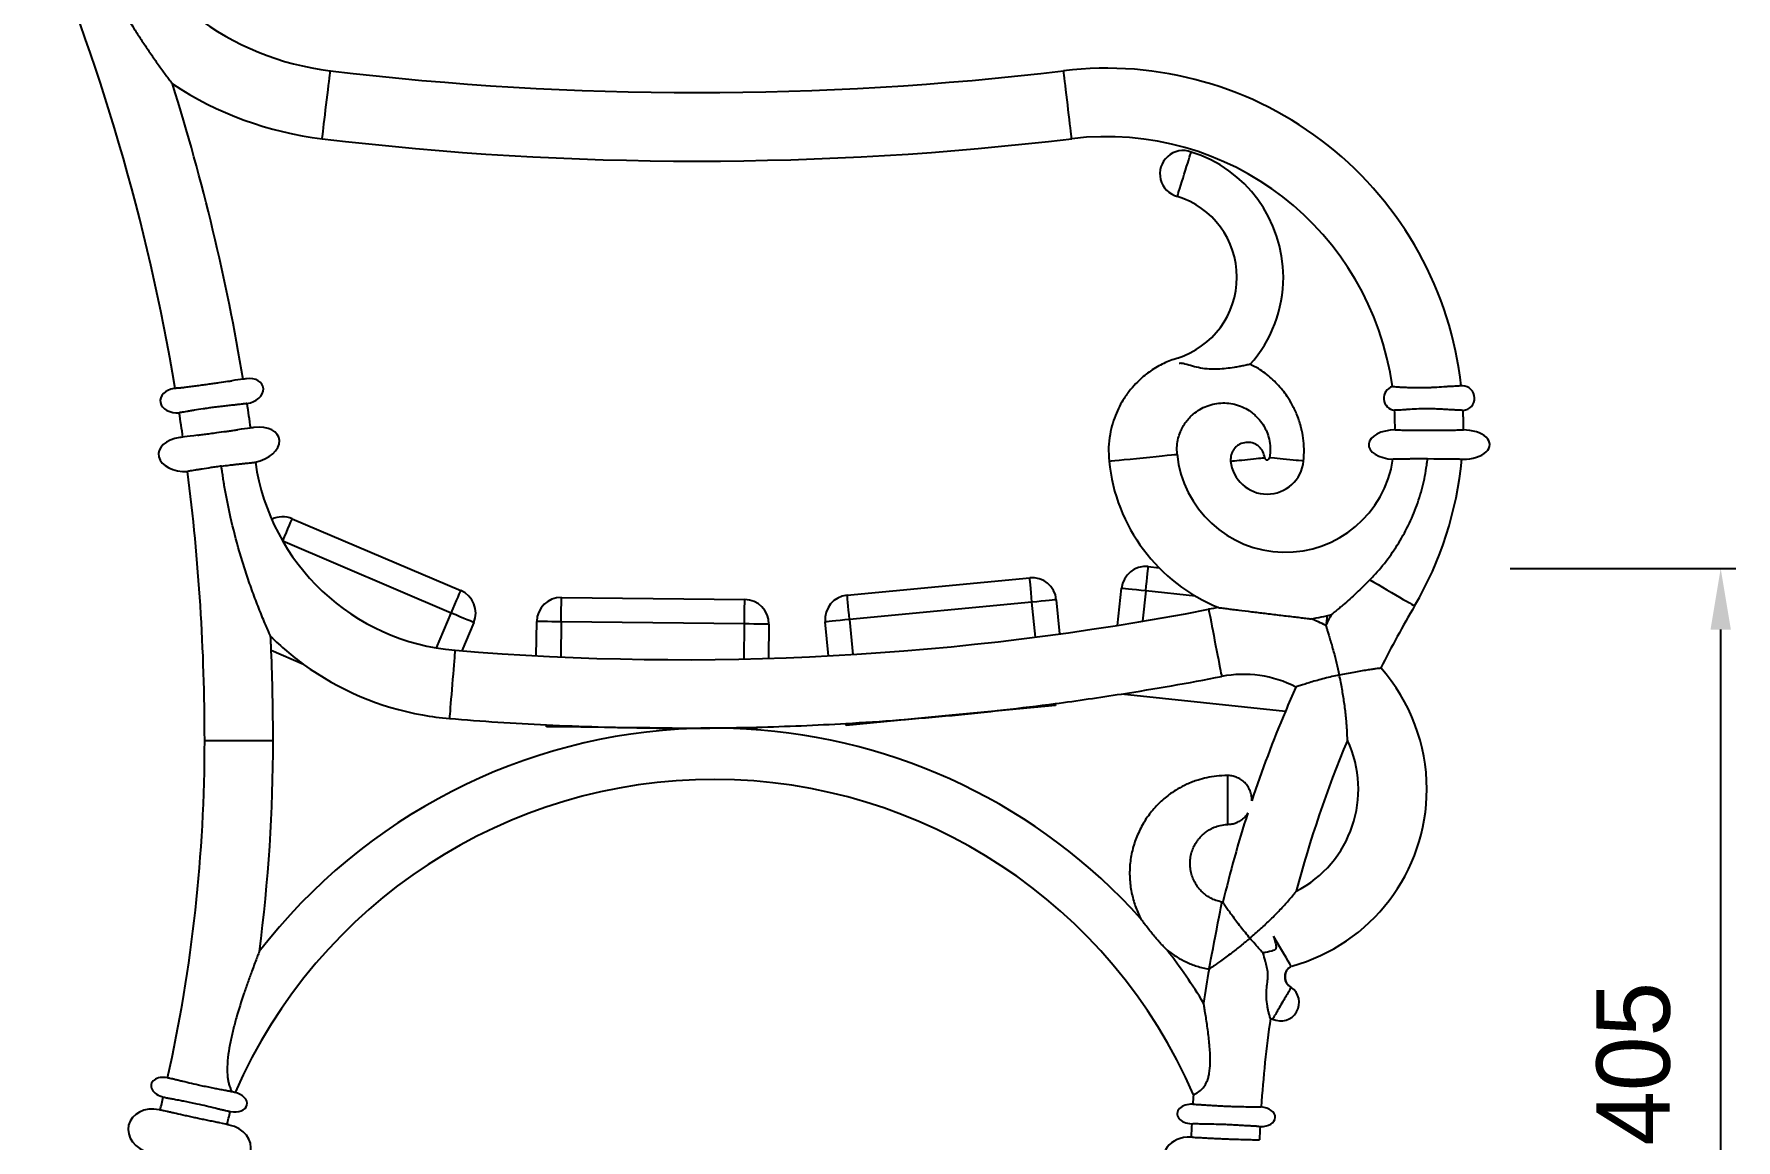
# Model space of a CAD drawing. Header units: millimetres. Extents: x 2710 to 8650, y -4054 to 146.
# Drawn here: x 5387 to 6083, y -899 to -446 of the extents above; entities that cross this region are included whole.
import ezdxf

# ---------------------------------------------------------------- set-up
doc = ezdxf.new("R2010")
doc.units = ezdxf.units.MM
doc.header["$PDSIZE"] = -1
doc.layers.add('WYMIAR', color=96, linetype='Continuous')
doc.dimstyles.new('1-1', dxfattribs={"dimtxt": 30, "dimasz": 25, "dimexe": 6.25, "dimexo": 30, "dimgap": 20.625, "dimtad": 1, "dimdec": 1, "dimtxsty": 'Standard', "dimcen": 0, "dimclrd": 2, "dimclre": 2, "dimclrt": 2, "dimadec": 0, "dimazin": 0, "dimtfac": 1, "dimtdec": 1, "dimtmove": 0, "dimatfit": 3, "dimfxl": 0, "dimarcsym": 0})

# ---------------------------------------------------------------- blocks, each defined once
blk = doc.blocks.new('bok')
at = {"linetype": 'Continuous'}
for p, q in [((-549.71, 332.94), (-550.94, 332.94)), ((-550.79, 302.94), (-549.49, 302.94)), ((-1028.46, 278.62), (-959.46, 249.24)), ((-963.38, 240.04), (-1032.33, 269.39)), ((-678.22, 259.03), (-673.84, 258.57)), ((-801.42, 247.33), (-726.76, 254.45)), ((-918.34, 246.45), (-843.34, 245.57)), ((-725.81, 244.5), (-800.47, 237.37)), ((-724.44, 230.16), (-725.81, 244.5)), ((-715.86, 245.44), (-714.52, 231.48)), ((-690.81, 235), (-689.21, 250.14)), ((-679.27, 249.08), (-680.58, 236.68)), ((-658.95, 246.94), (-679.27, 249.08)), ((-969.46, 225.75), (-963.38, 240.04)), ((-800.47, 237.37), (-799.11, 223.08)), ((-605.26, 235.69), (-604.92, 238.99)), ((-954.17, 236.12), (-959.09, 224.57)), ((-928.62, 222.54), (-928.45, 236.57)), ((-918.46, 236.45), (-918.62, 222.05)), ((-843.46, 235.57), (-918.46, 236.45)), ((-843.63, 221.22), (-843.46, 235.57)), ((-833.46, 235.45), (-833.62, 221.48)), ((-809.1, 222.51), (-810.43, 236.42)), ((-1023.81, 219.03), (-1037.04, 224.67)), ((-716.25, 202.21), (-758.53, 198.18)), ((-716.33, 202.99), (-716.25, 202.21)), ((-622.14, 199.81), (-689.25, 206.9)), ((-975.15, 198.35), (-975.16, 198.32)), ((-758.53, 198.18), (-801.86, 194.05)), ((-924.46, 193.52), (-924.45, 194.29)), ((-882.15, 193.02), (-924.46, 193.52)), ((-863.94, 192.81), (-882.15, 193.02)), ((-838.46, 192.51), (-842.6, 192.56)), ((-838.45, 193.33), (-838.46, 192.51)), ((-801.86, 194.05), (-801.94, 194.86)), ((-1064.29, 187.94), (-1050.29, 187.94)), ((-1050.29, 187.94), (-1036.29, 187.94)), ((-635.89, 163.24), (-635.86, 163.56)), ((-619.8, 95.52), (-619.8, 95.52)), ((-628.3, 74.24), (-627.35, 73.92)), ((-1079.51, 49.83), (-1079.48, 49.83))]:
    blk.add_line(p, q, dxfattribs=at)
at = {"linetype": 'Continuous', "flags": 128}
for points in [[(-1014.55, 448), (-1014.3, 450.07), (-1014.06, 452.1), (-1013.82, 454.03), (-1013.61, 455.83), (-1013.41, 457.46), (-1013.24, 458.87), (-1013.1, 460.04), (-1013, 460.94), (-1012.92, 461.55), (-1012.89, 461.86), (-1012.88, 461.9)], [(-711.21, 448), (-711.46, 450.07), (-711.71, 452.1), (-711.94, 454.03), (-712.15, 455.83), (-712.35, 457.46), (-712.52, 458.87), (-712.66, 460.04), (-712.77, 460.94), (-712.84, 461.55), (-712.88, 461.86), (-712.88, 461.9)], [(-1016.21, 434.1), (-1016.21, 434.14), (-1016.17, 434.45), (-1016.1, 435.06), (-1015.99, 435.96), (-1015.85, 437.13), (-1015.68, 438.55), (-1015.49, 440.17), (-1015.27, 441.97), (-1015.04, 443.9), (-1014.8, 445.93), (-1014.55, 448)], [(-709.55, 434.1), (-709.55, 434.14), (-709.59, 434.45), (-709.66, 435.06), (-709.77, 435.96), (-709.91, 437.13), (-710.08, 438.55), (-710.28, 440.17), (-710.49, 441.97), (-710.72, 443.9), (-710.97, 445.93), (-711.21, 448)], [(-666.33, 410.52), (-666.29, 410.65), (-666.16, 411.06), (-665.95, 411.73), (-665.67, 412.64), (-665.32, 413.76), (-664.92, 415.05), (-664.47, 416.48), (-664, 418.01), (-663.51, 419.59), (-663.02, 421.16), (-662.54, 422.69), (-662.1, 424.12), (-661.7, 425.42), (-661.35, 426.54), (-661.07, 427.44), (-660.86, 428.11), (-660.73, 428.52), (-660.69, 428.66), (-660.69, 428.66)], [(-1047.22, 335.87), (-1047.32, 335.86), (-1047.63, 335.82), (-1048.12, 335.75), (-1048.81, 335.66), (-1049.67, 335.54), (-1050.7, 335.4), (-1051.89, 335.24), (-1053.21, 335.06)], [(-1075.06, 332.09), (-1075.46, 332.03), (-1075.81, 331.99), (-1076.11, 331.95), (-1076.35, 331.91), (-1076.55, 331.89), (-1076.68, 331.87), (-1076.77, 331.86), (-1076.79, 331.85)], [(-1044.07, 315.93), (-1044.19, 315.91), (-1044.53, 315.86), (-1045.09, 315.79), (-1045.86, 315.68), (-1046.83, 315.55), (-1047.99, 315.39), (-1049.32, 315.21), (-1050.8, 315.01)], [(-1067.12, 312.79), (-1068.73, 312.57), (-1070.18, 312.37), (-1071.46, 312.2), (-1072.53, 312.06), (-1073.38, 311.94), (-1074, 311.86), (-1074.38, 311.8), (-1074.5, 311.79)], [(-694.29, 302.18), (-694.02, 302.21), (-693.23, 302.29), (-691.94, 302.42), (-690.21, 302.59), (-688.1, 302.8), (-685.69, 303.05), (-683.08, 303.31), (-680.36, 303.58), (-677.64, 303.85), (-675.03, 304.11), (-672.62, 304.35), (-670.51, 304.57), (-668.78, 304.74), (-667.49, 304.87), (-666.7, 304.95), (-666.43, 304.97), (-666.43, 304.97)], [(-694.14, 302.2), (-694.02, 302.21), (-693.23, 302.29), (-691.94, 302.42), (-690.21, 302.59), (-688.1, 302.8), (-685.69, 303.05), (-683.08, 303.31), (-680.36, 303.58), (-677.64, 303.85), (-675.03, 304.11), (-672.62, 304.35), (-670.51, 304.57), (-668.78, 304.74), (-667.49, 304.87), (-666.7, 304.95), (-666.43, 304.97), (-666.43, 304.97)], [(-644.54, 302.18), (-644.43, 302.2), (-644.12, 302.23), (-643.61, 302.28), (-642.91, 302.35), (-642.05, 302.43), (-641.06, 302.53), (-639.96, 302.64), (-638.78, 302.76), (-637.58, 302.88)], [(-637.58, 302.88), (-636.37, 303), (-635.19, 303.12), (-634.09, 303.23), (-633.1, 303.33), (-632.24, 303.42), (-631.54, 303.49), (-631.03, 303.54), (-630.72, 303.57), (-630.61, 303.58)], [(-621.66, 302.88), (-623.01, 303.02), (-624.32, 303.15), (-625.52, 303.27), (-626.58, 303.38), (-628.09, 303.53), (-628.62, 303.58)], [(-614.69, 302.18), (-615.22, 302.24), (-616.73, 302.39), (-617.79, 302.49), (-618.99, 302.62), (-620.3, 302.75), (-621.66, 302.88)], [(-550.95, 302.94), (-551.31, 302.94), (-552.78, 302.95), (-554.54, 302.96), (-556.78, 302.99), (-558.95, 303.02), (-561.39, 303.05), (-564, 303.07), (-564, 303.07), (-564, 303.07)], [(-1032.38, 269.42), (-1031.62, 271.21), (-1030.88, 272.94), (-1030.21, 274.53), (-1029.61, 275.92), (-1029.13, 277.07), (-1028.76, 277.92), (-1028.54, 278.44), (-1028.46, 278.62)], [(-679.27, 249.08), (-679.06, 251.02), (-678.86, 252.89), (-678.68, 254.61), (-678.52, 256.12), (-678.39, 257.35), (-678.3, 258.27), (-678.24, 258.84), (-678.22, 259.03)], [(-725.81, 244.5), (-726, 246.44), (-726.17, 248.3), (-726.34, 250.03), (-726.48, 251.53), (-726.6, 252.77), (-726.69, 253.69), (-726.74, 254.26), (-726.76, 254.45)], [(-587.54, 253.62), (-585.92, 252.67), (-584.19, 251.66), (-582.39, 250.61), (-580.58, 249.54), (-578.78, 248.49), (-577.04, 247.47), (-575.39, 246.51), (-573.89, 245.63), (-572.55, 244.85), (-571.41, 244.18), (-570.5, 243.65), (-569.83, 243.26), (-569.42, 243.02), (-569.29, 242.94)], [(-963.38, 240.04), (-962.61, 241.84), (-961.88, 243.56), (-961.2, 245.15), (-960.61, 246.55), (-960.12, 247.69), (-959.76, 248.54), (-959.53, 249.06), (-959.46, 249.24)], [(-918.46, 236.45), (-918.43, 238.4), (-918.41, 240.28), (-918.39, 242), (-918.37, 243.52), (-918.36, 244.76), (-918.35, 245.69), (-918.34, 246.26), (-918.34, 246.45)], [(-843.46, 235.57), (-843.44, 237.52), (-843.42, 239.4), (-843.4, 241.13), (-843.38, 242.64), (-843.36, 243.89), (-843.35, 244.81), (-843.35, 245.38), (-843.34, 245.57)], [(-800.47, 237.37), (-800.66, 239.32), (-800.84, 241.18), (-801, 242.9), (-801.14, 244.41), (-801.26, 245.65), (-801.35, 246.57), (-801.4, 247.14), (-801.42, 247.33)], [(-715.86, 245.44), (-716.05, 245.43), (-716.61, 245.37), (-717.53, 245.28), (-718.77, 245.17), (-720.28, 245.02), (-722, 244.86), (-723.87, 244.68), (-725.81, 244.5)], [(-679.27, 249.08), (-681.21, 249.29), (-683.07, 249.49), (-684.79, 249.67), (-686.3, 249.83), (-687.54, 249.96), (-688.45, 250.06), (-689.02, 250.11), (-689.21, 250.14)], [(-954.17, 236.12), (-954.35, 236.2), (-954.87, 236.42), (-955.72, 236.78), (-956.87, 237.27), (-958.26, 237.86), (-959.85, 238.54), (-961.58, 239.28), (-963.38, 240.04)], [(-800.47, 237.37), (-802.41, 237.19), (-804.28, 237.01), (-806, 236.85), (-807.51, 236.7), (-808.75, 236.58), (-809.67, 236.5), (-810.24, 236.44), (-810.43, 236.42)], [(-653.55, 241.57), (-653.52, 241.42), (-653.43, 240.97), (-653.28, 240.22), (-653.09, 239.2), (-652.84, 237.92), (-652.55, 236.41), (-652.22, 234.72), (-651.86, 232.86), (-651.48, 230.9), (-651.09, 228.87), (-650.69, 226.81), (-650.29, 224.78), (-649.91, 222.82), (-649.56, 220.96), (-649.23, 219.26), (-648.93, 217.76), (-648.69, 216.48), (-648.49, 215.45), (-648.34, 214.7), (-648.25, 214.24), (-648.22, 214.08), (-648.22, 214.08)], [(-918.46, 236.45), (-920.41, 236.47), (-922.28, 236.49), (-924.01, 236.51), (-925.53, 236.53), (-926.77, 236.55), (-927.69, 236.56), (-928.26, 236.56), (-928.45, 236.57)], [(-833.46, 235.45), (-833.65, 235.46), (-834.22, 235.46), (-835.15, 235.47), (-836.39, 235.49), (-837.9, 235.51), (-839.63, 235.53), (-841.51, 235.55), (-843.46, 235.57)], [(-961.86, 224.8), (-961.86, 224.76), (-961.89, 224.45), (-961.94, 223.83), (-962.02, 222.93), (-962.11, 221.75), (-962.23, 220.33), (-962.37, 218.7), (-962.52, 216.9), (-962.68, 214.96), (-962.84, 212.92), (-963.02, 210.84), (-963.19, 208.76), (-963.36, 206.73), (-963.52, 204.79), (-963.67, 202.98), (-963.8, 201.35), (-963.92, 199.93), (-964.02, 198.76), (-964.09, 197.86), (-964.14, 197.24), (-964.17, 196.93), (-964.17, 196.89)], [(-645.86, 173.57), (-645.86, 173.26), (-645.86, 172.39), (-645.86, 171.1), (-645.86, 169.57), (-645.86, 167.95), (-645.86, 166.37), (-645.86, 163.57), (-645.86, 160.77), (-645.86, 159.18), (-645.86, 157.57), (-645.86, 156.03), (-645.86, 154.74), (-645.86, 153.87), (-645.86, 153.57), (-645.86, 153.57)], [(-653.38, 94.28), (-653.33, 94.54), (-653.18, 95.32), (-652.94, 96.6), (-652.61, 98.31), (-652.21, 100.39), (-651.75, 102.77), (-651.26, 105.35), (-650.75, 108.03), (-650.24, 110.71), (-649.74, 113.29), (-649.29, 115.67), (-648.89, 117.75), (-648.56, 119.46), (-648.32, 120.73), (-648.17, 121.51), (-648.12, 121.78), (-648.12, 121.78)], [(-619.8, 95.52), (-619.94, 95.75), (-620.34, 96.44), (-620.99, 97.56), (-621.87, 99.06), (-622.93, 100.89), (-624.15, 102.98), (-625.48, 105.25), (-626.85, 107.61), (-627, 107.88)], [(-619.8, 86.88), (-619.84, 86.82), (-619.94, 86.65), (-620.09, 86.38), (-620.34, 85.96), (-620.62, 85.48), (-620.91, 84.98), (-621.2, 84.47), (-621.48, 84), (-621.83, 83.4), (-622.13, 82.88), (-622.48, 82.28), (-622.84, 81.66), (-623.21, 81.03), (-623.58, 80.4), (-623.95, 79.76), (-624.31, 79.13), (-624.67, 78.51), (-625.02, 77.92), (-625.33, 77.4), (-625.68, 76.8), (-625.95, 76.32), (-626.25, 75.81), (-626.54, 75.32), (-626.82, 74.83), (-627.07, 74.41), (-627.35, 73.92), (-627.35, 73.92)], [(-1079.46, 49.82), (-1079.47, 49.83), (-1079.48, 49.83), (-1079.48, 49.83)], [(-1081.36, 36.43), (-1081.73, 36.51), (-1082.04, 36.58), (-1082.31, 36.64), (-1082.54, 36.69), (-1082.71, 36.72), (-1082.84, 36.75), (-1082.91, 36.77), (-1082.94, 36.77)], [(-1054.3, 36.2), (-1054.17, 36.17), (-1054.06, 36.15), (-1053.96, 36.13), (-1053.88, 36.11), (-1053.82, 36.1), (-1053.78, 36.09), (-1053.75, 36.08), (-1053.74, 36.08)], [(-660.07, 39.07), (-660.08, 39.07), (-660.09, 39.07)], [(-1054.24, 30.57), (-1054.29, 30.58), (-1054.47, 30.62), (-1054.76, 30.68), (-1055.16, 30.77), (-1055.67, 30.88), (-1056.28, 31.01), (-1056.99, 31.17), (-1057.8, 31.34)], [(-660.64, 31.08), (-660.64, 31.08), (-660.61, 31.08), (-660.57, 31.08), (-660.52, 31.08), (-660.45, 31.08), (-660.36, 31.07), (-660.26, 31.07), (-660.15, 31.06)], [(-632.97, 29.97), (-632.82, 29.97), (-632.7, 29.96), (-632.59, 29.96), (-632.5, 29.95), (-632.43, 29.95), (-632.38, 29.95), (-632.35, 29.95), (-632.34, 29.95)], [(-660.13, 25.56), (-660.31, 25.57), (-660.46, 25.57), (-660.59, 25.58), (-660.7, 25.58), (-660.78, 25.59), (-660.85, 25.59), (-660.88, 25.59), (-660.89, 25.59)], [(-632.53, 24.45), (-632.54, 24.45), (-632.55, 24.45), (-632.58, 24.45), (-632.62, 24.45), (-632.67, 24.46), (-632.73, 24.46), (-632.8, 24.46), (-632.88, 24.46)]]:
    blk.add_lwpolyline(points, dxfattribs=at)
at = {"linetype": 'Continuous'}
for centre, radius, start, end in [((-999.29, 575.26), 114.17, 202.53788, 263.1629), ((-1932.62, 187.94), 868.33, 9.54345, 23.13355), ((-862.88, 1712.95), 1260.01, 263.1629, 276.8371), ((-695.48, 316.75), 146.19, 6.351, 96.8371), ((-999.29, 575.26), 142.17, 236.63327, 263.1629), ((-1932.62, 187.94), 896.33, 9.48216, 17.4369), ((-862.88, 1712.95), 1288.01, 263.1629, 276.8371), ((-695.48, 316.75), 118.19, 7.75366, 96.8371), ((-663.97, 419.73), 9.51, 69.79359, 255.66879), ((-676.61, 377.44), 53.63, 0, 72.73119), ((-676.61, 377.44), 34.63, 287.26881, 72.73119), ((-676.61, 377.44), 53.63, 318.34161, 0), ((-576.86, 327.94), 5, 107.01207, 263.48737), ((-549.71, 327.94), 5, 273.41071, 90), ((-1932.62, 187.94), 868.33, 8.2082, 8.87944), ((-1932.62, 187.94), 896.33, 8.19347, 8.8432), ((-695.48, 316.75), 118.19, 359.12453, 3.02038), ((-695.48, 316.75), 146.19, 0, 2.43216), ((-695.48, 316.75), 146.19, 359.29076, 0), ((-954.44, 314.49), 90, 188.1467, 265.26859), ((-622.15, 309.41), 72.5, 185.71702, 247.87265), ((-622.15, 309.41), 44.5, 185.71566, 351.68736), ((-629.62, 303.68), 15, 185.71799, 354.28105), ((-629.62, 303.68), 1, 185.71799, 354.30875), ((-695.48, 316.75), 146.19, 329.67704, 354.58001), ((-1932.62, 187.94), 868.33, 0, 7.27944), ((-1032.38, 269.42), 10, 66.93914, 116.64313), ((-679.27, 249.08), 10, 83.97042, 173.97042), ((-725.81, 244.5), 10, 5.44891, 95.44891), ((-963.38, 240.04), 10, 336.93914, 66.93914), ((-918.46, 236.45), 10, 89.32913, 179.32913), ((-843.46, 235.57), 10, 359.32913, 89.32913), ((-800.47, 237.37), 10, 95.44891, 185.44891), ((-868.58, 1351.84), 1130.9, 265.26859, 280.96115), ((-639.29, 167.94), 75, 97.79542, 100.96115), ((-622.15, 309.41), 72.5, 278.27072, 285.1223), ((-639.29, 167.94), 75, 63.33929, 68.43626), ((-167.14, 7.73), 493.88, 152.01654, 152.60642), ((-167.14, 7.73), 465.88, 149.67704, 153.22748), ((-1932.62, 187.94), 896.33, 2.34819, 2.71976), ((-954.44, 314.49), 118, 225.39735, 233.99177), ((-1932.62, 187.94), 896.33, 0, 2.34819), ((-954.44, 314.49), 118, 233.99205, 259.88702), ((-639.29, 167.94), 75, 0, 41.46245), ((-868.58, 1351.84), 1158.9, 278.90166, 280.96115), ((-639.29, 167.94), 47, 62.81596, 100.96115), ((-167.14, 7.73), 493.88, 155.8552, 157.11272), ((-868.58, 1351.84), 1158.9, 275.44891, 277.54918), ((-868.58, 1351.84), 1158.9, 277.54918, 278.90166), ((-954.44, 314.49), 118, 259.88702, 265.26859), ((-868.58, 1351.84), 1158.9, 265.26859, 267.23673), ((-868.58, 1351.84), 1158.9, 273.29637, 275.44891), ((-167.14, 7.73), 493.88, 157.11272, 161.64646), ((-856.02, -41.85), 234.79, 91.93416, 142.36056), ((-868.58, 1351.84), 1158.9, 267.23673, 269.32913), ((-868.58, 1351.84), 1158.9, 269.32913, 271.48954), ((-856.02, -41.85), 234.79, 86.7243, 91.93396), ((-856.02, -41.85), 234.79, 41.90502, 86.7243), ((-868.58, 1351.84), 1158.9, 271.48954, 273.29637), ((-1701.79, 187.94), 637.5, 347.48673, 0), ((-1701.79, 187.94), 665.5, 352.53915, 0), ((-167.14, 7.73), 465.88, 157.243, 165.27043), ((-639.29, 167.94), 47, 297.32395, 25.18743), ((-856.02, -41.85), 213.79, 23.36522, 156.3658), ((-639.29, 167.94), 75, 285.29045, 0), ((-167.14, 7.73), 493.88, 162.25487, 166.65934), ((-639.29, 167.94), 47, 259.1706, 259.70955), ((-856.02, -41.85), 234.79, 31.38765, 37.80125), ((-167.14, 7.73), 493.88, 169.90765, 171.53598), ((-617.29, 91.2), 5, 120.22431, 239.77569), ((-617.29, 91.2), 5, 120.22431, 239.77569), ((-624.03, 80.66), 7.52, 243.75089, 55.79749), ((-167.14, 7.73), 465.88, 171.79034, 176.28239), ((-1701.79, 187.94), 637.5, 346.27354, 346.76775), ((-167.14, 7.73), 493.88, 175.90949, 176.36212), ((-1701.79, 187.94), 665.5, 346.33578, 346.81128), ((-660.39, 31.85), 7.23, 87.57346, 87.81117), ((-167.14, 7.73), 493.88, 177.29054, 177.9289), ((-167.14, 7.73), 465.88, 177.26597, 177.94264)]:
    blk.add_arc(centre, radius, start, end, dxfattribs=at)
for centre, major_axis, ratio, start_param, end_param in [((-1047.17, 330.79), (6.75, 1.87), 0.714286, 4.550956, 7.665859), ((-1075.48, 326.94), (-7, 0), 0.714286, 4.900511, 7.969533), ((-1044.46, 308.71), (10.6, 2.94), 0.636364, 4.618422, 7.643463), ((-577.08, 308.94), (-11, 0), 0.545455, 4.712389, 7.76137), ((-549.49, 308.94), (11, 0), 0.545455, 4.712389, 7.853982), ((-1072.2, 304.94), (-11, 0), 0.636364, 4.922907, 7.939131), ((-1080.31, 45.92), (-5.85, 1.32), 0.666667, 4.725388, 7.866981), ((-1052.85, 39.98), (5.88, -1.22), 0.666667, 4.69939, 7.840982), ((-1084.69, 27.94), (-10.67, 2.69), 0.818182, 4.753651, 7.847142), ((-660.38, 35.08), (6, -0.12), 0.666667, 1.540171, 4.681764), ((-632.28, 33.95), (-5.99, 0.36), 0.666667, 1.601422, 4.712389), ((-1056.28, 21.8), (10.82, -1.96), 0.818182, 4.671127, 7.812719), ((-661.19, 16.6), (10.98, -0.59), 0.818182, 1.587819, 4.729412)]:
    blk.add_ellipse(centre, major_axis=major_axis, ratio=ratio, start_param=start_param, end_param=end_param, dxfattribs=at)
for points, knots in [([(-1117.67, 526.14), (-1117.5, 525.73), (-1117.31, 525.27), (-1117.04, 524.63), (-1116.93, 524.35), (-1116.74, 523.92), (-1116.3, 522.87), (-1115.54, 521.12), (-1114.75, 519.32), (-1113.83, 517.27), (-1111.31, 511.75), (-1106.72, 502.43), (-1101.16, 492.3), (-1096.44, 484.36), (-1093.08, 478.97), (-1089.96, 474.16), (-1087.05, 469.83), (-1084.06, 465.51), (-1081.56, 462.03), (-1079.71, 459.51), (-1078.53, 457.92), (-1077.74, 456.87), (-1077.39, 456.41), (-1077.48, 456.53), (-1077.48, 456.53)], [0, 0, 0, 0, 0.015406, 0.017152, 0.024132, 0.026021, 0.033577, 0.063799, 0.092053, 0.10209, 0.142237, 0.302867, 0.463515, 0.544237, 0.624943, 0.685408, 0.74608, 0.810687, 0.876382, 0.908716, 0.941942, 0.970195, 0.998681, 1, 1, 1, 1]), ([(-666.31, 344.32), (-668.19, 343.67), (-672.05, 342.34), (-676.43, 339.72), (-679.72, 337.25), (-682.24, 335.05), (-684.97, 332.19), (-687.48, 328.92), (-689.65, 325.38), (-691.41, 321.77), (-692.91, 317.63), (-694.01, 312.94), (-694.62, 307.72), (-694.4, 304.08), (-694.29, 302.18)], [0, 0, 0, 0, 0.108873, 0.223135, 0.277354, 0.334284, 0.406223, 0.493401, 0.559834, 0.633013, 0.713185, 0.800732, 0.896108, 1, 1, 1, 1]), ([(-636.59, 341.84), (-636.57, 341.84), (-636.5, 341.86), (-637.4, 341.61), (-638.99, 341.25), (-641.08, 340.84), (-643.42, 340.45), (-646.34, 340.04), (-649.76, 339.73), (-653.31, 339.73), (-656.81, 340.19), (-660.19, 341.04), (-662.7, 341.8), (-664.37, 342.17), (-665.19, 342.22), (-665.54, 342.16), (-665.64, 342.14)], [0, 0, 0, 0, 0.036216, 0.10139, 0.196498, 0.261742, 0.328811, 0.42599, 0.525845, 0.623697, 0.724956, 0.823003, 0.924803, 0.969287, 0.991881, 1, 1, 1, 1]), ([(-614.69, 302.18), (-614.58, 303.83), (-614.38, 306.98), (-614.78, 311.51), (-615.66, 316.16), (-617.12, 320.74), (-619.13, 325.04), (-621.21, 328.46), (-623.29, 331.27), (-625.45, 333.74), (-628.62, 336.79), (-632.27, 339.7), (-635.45, 341.23), (-636.62, 341.79)], [0, 0, 0, 0, 0.102503, 0.196392, 0.282247, 0.396697, 0.494806, 0.577047, 0.645354, 0.712422, 0.780592, 0.919712, 1, 1, 1, 1]), ([(-1062.42, 333.74), (-1061.74, 333.84), (-1060.37, 334.03), (-1057.71, 334.42), (-1055.22, 334.78), (-1053.72, 334.99), (-1053.23, 335.06)], [0, 0, 0, 0, 0.19709, 0.399835, 0.801087, 1, 1, 1, 1]), ([(-1074.93, 332.11), (-1074.91, 332.11), (-1074.58, 332.16), (-1073.5, 332.3), (-1071.68, 332.54), (-1069.57, 332.8), (-1067.25, 333.1), (-1064.88, 333.41), (-1063.23, 333.63), (-1062.42, 333.74)], [0, 0, 0, 0, 0.008176, 0.197591, 0.368918, 0.546735, 0.696011, 0.85091, 1, 1, 1, 1]), ([(-578.31, 332.7), (-578.33, 332.71), (-578.38, 332.71), (-577.97, 332.68), (-577.06, 332.63), (-575.66, 332.54), (-573.83, 332.43), (-571.73, 332.33), (-569.4, 332.26), (-566.9, 332.23), (-565.12, 332.28), (-564.2, 332.3)], [0, 0, 0, 0, 0.046856, 0.172698, 0.297922, 0.427156, 0.545738, 0.668593, 0.774469, 0.884311, 1, 1, 1, 1]), ([(-564.2, 332.3), (-563.52, 332.32), (-562.14, 332.38), (-559.45, 332.54), (-556.93, 332.71), (-554.78, 332.84), (-553.28, 332.91), (-552.05, 332.94), (-551.3, 332.94), (-551.09, 332.94), (-551.07, 332.94)], [0, 0, 0, 0, 0.1139604, 0.2311977, 0.4631108, 0.5863953, 0.7125714, 0.8502481, 0.9911174, 1, 1, 1, 1]), ([(-1060.86, 324.13), (-1061.54, 324.04), (-1062.91, 323.85), (-1065.57, 323.46), (-1068.06, 323.06), (-1070.18, 322.7), (-1071.65, 322.46), (-1072.88, 322.26), (-1073.88, 322.1), (-1074.49, 322.01), (-1074.76, 321.96), (-1074.68, 321.98), (-1074.68, 321.98)], [0, 0, 0, 0, 0.086745, 0.175988, 0.352355, 0.446044, 0.541929, 0.646596, 0.753688, 0.871036, 0.99129, 1, 1, 1, 1]), ([(-1047, 325.73), (-1046.98, 325.73), (-1046.93, 325.74), (-1047.36, 325.68), (-1048.28, 325.57), (-1049.71, 325.4), (-1051.57, 325.2), (-1053.68, 324.98), (-1056, 324.73), (-1058.38, 324.45), (-1060.04, 324.24), (-1060.86, 324.13)], [0, 0, 0, 0, 0.0501853, 0.1784555, 0.3065394, 0.4388263, 0.5584921, 0.6826854, 0.7870287, 0.8953025, 1, 1, 1, 1]), ([(-666.43, 304.97), (-666.49, 306.16), (-666.59, 308.37), (-666.04, 311.45), (-665.2, 314.02), (-664.11, 316.28), (-662.86, 318.21), (-661.42, 319.93), (-659.61, 321.66), (-657.24, 323.37), (-654.25, 324.81), (-651.05, 325.72), (-647.77, 326.07), (-644.48, 325.84), (-641.3, 325.05), (-638.35, 323.77), (-636.04, 322.28), (-634.2, 320.7), (-632.55, 318.94), (-631, 316.75), (-629.66, 314.09), (-628.71, 311.08), (-628.18, 307.48), (-628.47, 304.94), (-628.62, 303.58)], [0, 0, 0, 0, 0.054306, 0.101831, 0.143122, 0.178514, 0.2168, 0.248907, 0.281626, 0.33185, 0.382943, 0.433832, 0.484136, 0.534193, 0.58469, 0.634586, 0.681477, 0.710971, 0.746041, 0.792322, 0.834199, 0.882402, 0.937418, 1, 1, 1, 1]), ([(-563.46, 323.57), (-564.14, 323.57), (-565.52, 323.57), (-568.19, 323.5), (-570.7, 323.36), (-572.85, 323.23), (-574.33, 323.13), (-575.59, 323.06), (-576.6, 323.01), (-577.23, 322.98), (-577.51, 322.97), (-577.44, 322.98), (-577.43, 322.98)], [0, 0, 0, 0, 0.086221, 0.174921, 0.350323, 0.443715, 0.539284, 0.643772, 0.750682, 0.867821, 0.987859, 1, 1, 1, 1]), ([(-549.47, 322.95), (-549.46, 322.95), (-549.4, 322.95), (-549.8, 322.96), (-550.7, 322.99), (-552.12, 323.05), (-553.96, 323.16), (-556.06, 323.29), (-558.39, 323.42), (-560.84, 323.53), (-562.58, 323.56), (-563.46, 323.57)], [0, 0, 0, 0, 0.043829, 0.171341, 0.299061, 0.430962, 0.550406, 0.674319, 0.779081, 0.887751, 1, 1, 1, 1]), ([(-1067.12, 312.79), (-1066.93, 312.82), (-1066.13, 312.93), (-1064.39, 313.16), (-1061.96, 313.48), (-1060.21, 313.72), (-1059.31, 313.84)], [0, 0, 0, 0, 0.090898, 0.381189, 0.682484, 1, 1, 1, 1]), ([(-1067.12, 312.79), (-1066.93, 312.82), (-1066.13, 312.93), (-1064.39, 313.16), (-1061.96, 313.48), (-1060.21, 313.72), (-1059.31, 313.84)], [0, 0, 0, 0, 0.090898, 0.381189, 0.682484, 1, 1, 1, 1]), ([(-1059.31, 313.84), (-1058.02, 314.02), (-1056.05, 314.29), (-1053.6, 314.63), (-1052.03, 314.84), (-1051.19, 314.96), (-1050.87, 315)], [0, 0, 0, 0, 0.414814, 0.634501, 0.859836, 1, 1, 1, 1]), ([(-1059.31, 313.84), (-1058.02, 314.02), (-1056.05, 314.29), (-1053.6, 314.63), (-1052.03, 314.84), (-1051.19, 314.96), (-1050.87, 315)], [0, 0, 0, 0, 0.414815, 0.634504, 0.85984, 1, 1, 1, 1]), ([(-577.24, 314.94), (-577.26, 314.94), (-577.31, 314.94), (-576.9, 314.94), (-575.99, 314.93), (-574.57, 314.92), (-572.71, 314.9), (-570.6, 314.87), (-568.26, 314.84), (-565.85, 314.82), (-564.15, 314.82), (-563.3, 314.82)], [0, 0, 0, 0, 0.04579, 0.174033, 0.30225, 0.434654, 0.55471, 0.679311, 0.783907, 0.892459, 1, 1, 1, 1]), ([(-563.3, 314.82), (-561.95, 314.82), (-559.2, 314.83), (-556.09, 314.87), (-553.93, 314.9), (-552.44, 314.92), (-551.17, 314.93), (-550.16, 314.94), (-549.52, 314.94), (-549.24, 314.94), (-549.31, 314.94), (-549.32, 314.94)], [0, 0, 0, 0, 0.171662, 0.348289, 0.441921, 0.537749, 0.642222, 0.749119, 0.866262, 0.986305, 1, 1, 1, 1]), ([(-638.27, 309.85), (-639.14, 309.67), (-640.47, 309.39), (-642.01, 308.36), (-643.03, 307.35), (-643.82, 306.14), (-644.53, 304.43), (-644.54, 303.07), (-644.54, 302.18)], [0, 0, 0, 0, 0.239456, 0.36836, 0.499999, 0.631639, 0.760543, 1, 1, 1, 1]), ([(-630.61, 303.58), (-630.79, 304.45), (-631.07, 305.78), (-632.1, 307.31), (-633.11, 308.34), (-634.32, 309.13), (-636.03, 309.83), (-637.39, 309.84), (-638.27, 309.85)], [0, 0, 0, 0, 0.239457, 0.368361, 0.5, 0.63164, 0.760542, 1, 1, 1, 1]), ([(-1057.44, 300.13), (-1057.44, 300.13), (-1058.16, 300.03), (-1059.61, 299.83), (-1062.34, 299.42), (-1064.85, 299.02), (-1066.95, 298.68), (-1068.4, 298.44), (-1069.61, 298.24), (-1070.55, 298.09), (-1071.17, 297.98), (-1071.24, 297.97), (-1071.27, 297.97)], [0, 0, 0, 0, 0.000148, 0.091753, 0.186307, 0.363016, 0.457312, 0.553813, 0.659231, 0.767101, 0.885107, 1, 1, 1, 1]), ([(-1057.44, 300.13), (-1056.36, 300.27), (-1054.59, 300.5), (-1052.27, 300.78), (-1050.44, 300.99), (-1048.74, 301.18), (-1047.19, 301.34), (-1045.85, 301.49), (-1044.73, 301.6), (-1043.95, 301.69), (-1043.54, 301.74), (-1043.58, 301.73), (-1043.59, 301.73)], [0, 0, 0, 0, 0.139045, 0.225842, 0.3149, 0.406835, 0.500946, 0.603064, 0.707542, 0.822245, 0.939735, 1, 1, 1, 1]), ([(-1037.3, 230.47), (-1037.3, 230.48), (-1037.31, 230.51), (-1037.57, 231.08), (-1038.28, 232.69), (-1039.31, 235.08), (-1040.55, 238.05), (-1041.83, 241.21), (-1043.54, 245.57), (-1045.61, 251.2), (-1047.94, 258.1), (-1050.79, 267.42), (-1053.55, 278.11), (-1055.44, 287.46), (-1056.26, 292.25), (-1056.57, 294.14), (-1056.85, 295.93), (-1057.11, 297.71), (-1057.26, 298.78), (-1057.32, 299.24), (-1057.36, 299.53), (-1057.41, 299.88), (-1057.43, 300.03), (-1057.44, 300.13)], [0, 0, 0, 0, 0.007933, 0.042316, 0.076425, 0.122636, 0.170863, 0.217152, 0.263477, 0.358236, 0.450906, 0.543614, 0.730946, 0.872196, 0.907499, 0.916325, 0.945206, 0.976802, 0.984701, 0.986675, 0.994263, 0.99616, 1, 1, 1, 1]), ([(-587.54, 253.62), (-587.04, 254.14), (-584.47, 256.83), (-580.12, 262.06), (-575.03, 269.64), (-570.78, 277.71), (-567.47, 286.18), (-565.51, 293.46), (-564.64, 298.27), (-564.35, 300.21), (-564.25, 300.95), (-564.16, 301.63), (-564.08, 302.29), (-564.03, 302.78), (-564.01, 302.96), (-564, 303.07)], [0, 0, 0, 0, 0.039147, 0.202313, 0.366079, 0.52934, 0.691227, 0.85311, 0.933464, 0.953545, 0.958566, 0.973714, 0.990135, 0.99424, 1, 1, 1, 1]), ([(-564, 303.07), (-564.86, 303.07), (-566.42, 303.07), (-568.59, 303.07), (-570.51, 303.06), (-572.29, 303.04), (-573.93, 303.02), (-575.37, 303), (-576.59, 302.99), (-577.49, 302.98), (-578.04, 302.97), (-578.07, 302.97), (-578.08, 302.97)], [0, 0, 0, 0, 0.10969, 0.196984, 0.286598, 0.378181, 0.471974, 0.572833, 0.676059, 0.788546, 0.903779, 1, 1, 1, 1]), ([(-587.54, 253.62), (-589.36, 251.8), (-592.12, 249.05), (-595.84, 245.68), (-598.21, 243.61), (-600.08, 242.03), (-601.61, 240.77), (-602.78, 239.82), (-603.37, 239.35), (-603.27, 239.44), (-603.25, 239.45)], [0, 0, 0, 0, 0.28819, 0.437169, 0.585855, 0.674418, 0.764734, 0.880471, 0.976235, 1, 1, 1, 1]), ([(-649.46, 242.25), (-649.4, 242.24), (-649.28, 242.23), (-648.11, 242.08), (-646.18, 241.84), (-643.73, 241.53), (-640.4, 241.12), (-635.99, 240.57), (-630.45, 239.9), (-625.66, 239.32), (-621.75, 238.86), (-618.9, 238.52), (-616.21, 238.2), (-614.04, 237.95), (-612.52, 237.77), (-611.73, 237.68), (-611.73, 237.68), (-611.73, 237.68)], [0, 0, 0, 0, 0.035465, 0.079429, 0.14496, 0.203128, 0.262727, 0.379547, 0.499252, 0.628908, 0.695592, 0.762218, 0.824562, 0.888919, 0.932515, 0.976441, 1, 1, 1, 1]), ([(-605.64, 234.96), (-605.63, 234.93), (-605.6, 234.85), (-605.38, 234.16), (-605.01, 233), (-604.51, 231.42), (-603.91, 229.43), (-603.19, 226.98), (-602.27, 223.67), (-601.2, 219.55), (-600.46, 216.34), (-600.1, 214.7), (-600.1, 214.69)], [0, 0, 0, 0, 0.077995, 0.168009, 0.261614, 0.3515, 0.443975, 0.552218, 0.663356, 0.828403, 0.999233, 1, 1, 1, 1]), ([(-600.1, 214.69), (-600.09, 214.69), (-599.08, 214.91), (-597.04, 215.34), (-594.05, 215.9), (-591.19, 216.4), (-588.67, 216.81), (-586.56, 217.12), (-584.96, 217.35), (-583.83, 217.5), (-583.18, 217.58), (-583.12, 217.59), (-583.09, 217.59)], [0, 0, 0, 0, 0.0008596, 0.118367, 0.2391273, 0.3584805, 0.4819272, 0.5914405, 0.704638, 0.8063225, 0.9112189, 1, 1, 1, 1]), ([(-600.1, 214.69), (-600.11, 214.69), (-601.11, 214.47), (-603.15, 214.01), (-606.16, 213.27), (-609.1, 212.48), (-611.81, 211.7), (-614.18, 210.97), (-615.88, 210.41), (-617, 210.03), (-617.68, 209.8), (-617.77, 209.77), (-617.81, 209.75)], [0, 0, 0, 0, 0.000836, 0.114904, 0.231822, 0.354527, 0.480873, 0.601388, 0.726426, 0.813958, 0.903917, 1, 1, 1, 1]), ([(-596.75, 187.95), (-596.75, 187.95), (-596.75, 187.8), (-596.76, 188.27), (-596.78, 189.13), (-596.84, 190.58), (-596.94, 192.65), (-597.13, 195.25), (-597.45, 198.72), (-598, 203.28), (-598.92, 208.96), (-599.68, 212.76), (-600.1, 214.68), (-600.1, 214.69)], [0, 0, 0, 0, 0.000275, 0.077226, 0.132137, 0.188808, 0.299143, 0.386757, 0.474435, 0.656341, 0.825654, 0.999335, 1, 1, 1, 1]), ([(-645.86, 173.57), (-647.34, 173.52), (-650.18, 173.43), (-654.19, 172.75), (-658.27, 171.67), (-662.26, 170.14), (-665.98, 168.21), (-668.94, 166.3), (-671.36, 164.44), (-673.49, 162.56), (-676.16, 159.82), (-679.19, 155.96), (-682.12, 150.76), (-684.29, 145.14), (-685.62, 139.24), (-686.01, 133.2), (-685.48, 127.22), (-684.13, 121.58), (-682.61, 117.53), (-681.51, 115.44), (-681.27, 114.97)], [0, 0, 0, 0, 0.054113, 0.103462, 0.148423, 0.20814, 0.259051, 0.301452, 0.336453, 0.370616, 0.405245, 0.476134, 0.549027, 0.622373, 0.695717, 0.769114, 0.842529, 0.914117, 0.980609, 1, 1, 1, 1]), ([(-635.86, 163.56), (-635.89, 164.17), (-635.96, 165.43), (-636.52, 167.29), (-637.44, 169.09), (-638.74, 170.69), (-640.34, 171.99), (-642.13, 172.91), (-643.99, 173.47), (-645.25, 173.53), (-645.86, 173.57)], [0, 0, 0, 0, 0.116516, 0.240011, 0.368641, 0.5, 0.631358, 0.759988, 0.883483, 1, 1, 1, 1]), ([(-648.12, 121.78), (-648.95, 121.98), (-650.51, 122.35), (-652.57, 123.29), (-654.23, 124.3), (-655.64, 125.4), (-656.82, 126.53), (-657.84, 127.74), (-658.85, 129.18), (-659.82, 131), (-660.61, 133.22), (-661.08, 135.55), (-661.2, 137.93), (-660.96, 140.31), (-660.38, 142.6), (-659.5, 144.72), (-658.52, 146.4), (-657.5, 147.76), (-656.37, 149.02), (-654.95, 150.26), (-653.2, 151.44), (-651.18, 152.45), (-648.69, 153.28), (-646.85, 153.47), (-645.86, 153.57)], [0, 0, 0, 0, 0.055133, 0.1031616, 0.1447233, 0.180163, 0.2182203, 0.249858, 0.2819226, 0.3312663, 0.3819888, 0.4330184, 0.4840494, 0.5351179, 0.5861962, 0.6360038, 0.6822746, 0.7111644, 0.7454003, 0.790858, 0.8324907, 0.8808669, 0.9364243, 1, 1, 1, 1]), ([(-645.86, 153.57), (-645.25, 153.6), (-643.99, 153.66), (-642.13, 154.22), (-640.33, 155.14), (-638.76, 156.46), (-637.78, 157.53), (-637.44, 158.18), (-637.42, 158.23)], [0, 0, 0, 0, 0.181768, 0.374418, 0.57508, 0.780001, 0.984921, 1, 1, 1, 1]), ([(-636.64, 107), (-636.64, 107), (-635.18, 108.24), (-632.26, 110.8), (-628.11, 114.7), (-624.89, 117.98), (-622.51, 120.55), (-620.74, 122.55), (-619.39, 124.13), (-618.46, 125.26), (-617.92, 125.93), (-617.62, 126.3), (-617.71, 126.19), (-617.71, 126.19)], [0, 0, 0, 0, 0.000665, 0.169848, 0.343658, 0.519257, 0.610097, 0.700868, 0.811203, 0.866256, 0.922781, 0.999732, 1, 1, 1, 1]), ([(-647.69, 121.69), (-647.69, 121.69), (-647.73, 121.75), (-647.58, 121.53), (-647.23, 121), (-646.58, 120.02), (-645.57, 118.54), (-644.15, 116.55), (-642.46, 114.25), (-640.62, 111.86), (-638.66, 109.41), (-637.33, 107.81), (-636.65, 107), (-636.64, 107)], [0, 0, 0, 0, 0.005289, 0.095817, 0.183319, 0.273361, 0.393754, 0.518987, 0.641679, 0.768111, 0.882228, 0.999164, 1, 1, 1, 1]), ([(-670.51, 102.06), (-670.52, 102.07), (-670.54, 102.09), (-670.86, 102.42), (-671.6, 103.18), (-672.8, 104.45), (-674.25, 106.05), (-675.73, 107.76), (-677.23, 109.59), (-678.78, 111.56), (-679.97, 113.16), (-680.78, 114.27), (-681.14, 114.77), (-681.3, 114.99), (-681.28, 114.97), (-681.28, 114.97)], [0, 0, 0, 0, 0.029867, 0.070574, 0.132164, 0.244348, 0.352909, 0.464206, 0.583506, 0.705231, 0.842885, 0.897638, 0.952846, 0.985536, 1, 1, 1, 1]), ([(-636.64, 107), (-636.65, 106.99), (-637.89, 105.94), (-640.43, 103.85), (-643.77, 101.24), (-646.55, 99.15), (-648.6, 97.65), (-650.31, 96.42), (-651.65, 95.48), (-652.67, 94.77), (-653.27, 94.35), (-653.35, 94.3), (-653.38, 94.28)], [0, 0, 0, 0, 0.000767, 0.16612, 0.336628, 0.444987, 0.555999, 0.645964, 0.738352, 0.828435, 0.921963, 1, 1, 1, 1]), ([(-631.22, 100.87), (-631.67, 101.37), (-632.76, 102.55), (-634.59, 104.61), (-635.95, 106.18), (-636.64, 106.99), (-636.64, 107)], [0, 0, 0, 0, 0.260623, 0.623811, 0.99734, 1, 1, 1, 1]), ([(-627, 107.88), (-626.8, 107.22), (-626.4, 105.92), (-626.02, 104.41), (-625.93, 103.34), (-626.02, 102.78), (-626.3, 102.37), (-626.84, 101.99), (-628.53, 101.54), (-630.06, 101.16), (-631.22, 100.87)], [0, 0, 0, 0, 0.185352, 0.370185, 0.432467, 0.495379, 0.533718, 0.571959, 0.6749, 1, 1, 1, 1]), ([(-1041.93, 101.53), (-1041.94, 101.51), (-1041.96, 101.46), (-1042.33, 100.51), (-1043.04, 98.71), (-1043.98, 96.25), (-1045.19, 93.03), (-1046.63, 89.05), (-1048.82, 82.72), (-1050.87, 76.21), (-1052.66, 69.58), (-1053.8, 64.56), (-1054.71, 59.44), (-1055.16, 54.54), (-1055.04, 50.79), (-1054.66, 48.35), (-1054.27, 46.82), (-1053.79, 45.51), (-1053.37, 44.64), (-1053.15, 44.25), (-1053.07, 44.12)], [0, 0, 0, 0, 0.019249, 0.047837, 0.093287, 0.1398, 0.187337, 0.263907, 0.340566, 0.497524, 0.574446, 0.651353, 0.730212, 0.808869, 0.874281, 0.901794, 0.930016, 0.957585, 0.986217, 1, 1, 1, 1]), ([(-670.48, 102.1), (-669.17, 101.12), (-666.71, 99.29), (-662.6, 97.16), (-658.24, 95.39), (-655.05, 94.66), (-653.38, 94.28)], [0, 0, 0, 0, 0.258221, 0.483468, 0.729995, 1, 1, 1, 1]), ([(-628.29, 74.26), (-628.28, 74.24), (-628.23, 74.09), (-628.46, 74.78), (-628.83, 76.05), (-629.22, 77.63), (-629.63, 79.75), (-629.98, 82.83), (-629.84, 86.44), (-629.37, 89.7), (-629.19, 92.55), (-629.63, 95.13), (-630.43, 97.77), (-630.93, 99.75), (-631.22, 100.87)], [0, 0, 0, 0, 0.0209, 0.104639, 0.190109, 0.248384, 0.308338, 0.428064, 0.548993, 0.638052, 0.727475, 0.808141, 0.890337, 1, 1, 1, 1]), ([(-619.8, 86.88), (-620.09, 87.07), (-620.68, 87.46), (-621.41, 88.29), (-621.98, 89.33), (-622.3, 90.56), (-622.3, 91.93), (-621.89, 93.3), (-621.15, 94.51), (-620.41, 95.05), (-620.07, 95.29)], [0, 0, 0, 0, 0.102188, 0.210696, 0.326944, 0.452588, 0.587022, 0.72859, 0.876615, 1, 1, 1, 1]), ([(-659.72, 42.96), (-659.73, 42.96), (-659.75, 42.95), (-659.39, 43.11), (-658.53, 43.55), (-657.13, 44.41), (-655.44, 46.05), (-654.29, 48.01), (-653.63, 49.94), (-653.08, 52.46), (-652.82, 55.93), (-652.95, 60.88), (-653.47, 66.46), (-654.14, 71.47), (-654.73, 75.21), (-655.13, 77.63), (-655.45, 79.46), (-655.62, 80.46), (-655.62, 80.43), (-655.62, 80.42)], [0, 0, 0, 0, 0.022718, 0.072244, 0.123318, 0.191185, 0.24269, 0.29443, 0.326678, 0.359811, 0.439269, 0.520949, 0.639177, 0.759777, 0.818867, 0.87925, 0.928509, 0.97822, 1, 1, 1, 1]), ([(-1053.07, 44.12), (-1053.6, 44.23), (-1054.49, 44.41), (-1056.52, 44.81), (-1058.58, 45.2), (-1060.87, 45.64), (-1063.26, 46.12), (-1066.25, 46.75), (-1069.76, 47.54), (-1072.78, 48.26), (-1074.89, 48.77), (-1076.34, 49.12), (-1077.58, 49.41), (-1078.56, 49.63), (-1079.22, 49.77), (-1079.33, 49.8), (-1079.38, 49.81)], [0, 0, 0, 0, 0.09996, 0.170532, 0.243774, 0.305313, 0.369181, 0.433886, 0.533709, 0.637237, 0.692123, 0.748298, 0.809535, 0.872192, 0.940874, 1, 1, 1, 1]), ([(-1081.16, 42.01), (-1081.17, 42.01), (-1081.23, 42.02), (-1080.83, 41.94), (-1079.93, 41.75), (-1078.54, 41.48), (-1076.72, 41.13), (-1074.64, 40.73), (-1072.35, 40.29), (-1069.98, 39.82), (-1068.31, 39.46), (-1067.47, 39.28)], [0, 0, 0, 0, 0.045318, 0.173445, 0.301606, 0.433953, 0.553916, 0.678409, 0.783052, 0.891647, 1, 1, 1, 1]), ([(-1051.88, 43.86), (-1051.91, 43.87), (-1051.99, 43.89), (-1052.67, 44.03), (-1053.07, 44.12)], [0, 0, 0, 0, 0.403278, 1, 1, 1, 1]), ([(-1068.82, 33.65), (-1069.56, 33.81), (-1071.07, 34.14), (-1073.83, 34.75), (-1076.33, 35.32), (-1078.38, 35.78), (-1079.77, 36.09), (-1080.74, 36.3), (-1081.12, 36.38), (-1081.23, 36.4)], [0, 0, 0, 0, 0.135297, 0.27543, 0.524006, 0.657062, 0.793227, 0.942164, 1, 1, 1, 1]), ([(-1067.47, 39.28), (-1066.15, 38.99), (-1063.47, 38.39), (-1060.45, 37.65), (-1058.35, 37.14), (-1056.9, 36.79), (-1055.68, 36.51), (-1054.77, 36.3), (-1054.45, 36.23), (-1054.31, 36.2)], [0, 0, 0, 0, 0.207173, 0.41976, 0.532534, 0.647957, 0.773836, 0.902629, 1, 1, 1, 1]), ([(-659.99, 39.07), (-659.99, 39.07), (-660.02, 39.07), (-659.61, 39.05), (-658.71, 39.01), (-657.28, 38.93), (-655.42, 38.82), (-653.31, 38.68), (-650.97, 38.53), (-648.57, 38.38), (-646.88, 38.31), (-646.05, 38.27)], [0, 0, 0, 0, 0.009417, 0.142825, 0.27611, 0.413747, 0.538496, 0.667973, 0.776628, 0.889393, 1, 1, 1, 1]), ([(-646.05, 38.27), (-645.37, 38.24), (-644.01, 38.19), (-641.33, 38.11), (-638.8, 38.07), (-636.64, 38.04), (-635.15, 38.02), (-633.89, 37.99), (-632.88, 37.97), (-632.26, 37.95), (-631.98, 37.94), (-632.05, 37.94), (-632.06, 37.94)], [0, 0, 0, 0, 0.08577, 0.173951, 0.350417, 0.444157, 0.5401, 0.644647, 0.751621, 0.868707, 0.988689, 1, 1, 1, 1]), ([(-1057.91, 31.36), (-1058.06, 31.4), (-1058.66, 31.53), (-1060.17, 31.85), (-1062.27, 32.28), (-1064.58, 32.76), (-1066.75, 33.21), (-1068.19, 33.52), (-1068.82, 33.65)], [0, 0, 0, 0, 0.06805, 0.275372, 0.490619, 0.6705, 0.857077, 1, 1, 1, 1]), ([(-646.47, 30.71), (-647.8, 30.76), (-650.53, 30.85), (-653.63, 30.9), (-655.79, 30.94), (-657.29, 30.97), (-658.56, 31.01), (-659.54, 31.04), (-659.89, 31.05), (-660.06, 31.06)], [0, 0, 0, 0, 0.2011996, 0.410861, 0.5219859, 0.635726, 0.7596429, 0.8864313, 1, 1, 1, 1]), ([(-632.99, 29.97), (-633.24, 29.98), (-633.77, 30.01), (-635.17, 30.08), (-637.01, 30.19), (-639.11, 30.32), (-641.44, 30.46), (-643.87, 30.6), (-645.6, 30.67), (-646.47, 30.71)], [0, 0, 0, 0, 0.145589, 0.306773, 0.453139, 0.605038, 0.732648, 0.86509, 1, 1, 1, 1]), ([(-660.09, 25.56), (-660.08, 25.56), (-659.89, 25.55), (-659.04, 25.52), (-657.55, 25.44), (-655.59, 25.34), (-653.44, 25.22), (-651.09, 25.1), (-648.86, 24.99), (-647.37, 24.93), (-646.71, 24.9)], [0, 0, 0, 0, 0.012356, 0.171499, 0.335964, 0.483235, 0.636138, 0.763925, 0.896483, 1, 1, 1, 1]), ([(-646.71, 24.9), (-645.96, 24.87), (-644.44, 24.81), (-641.62, 24.72), (-639.06, 24.66), (-636.96, 24.6), (-635.51, 24.56), (-634.32, 24.52), (-633.43, 24.49), (-633.15, 24.48), (-633.02, 24.47)], [0, 0, 0, 0, 0.109996, 0.223857, 0.427599, 0.536628, 0.648204, 0.770205, 0.89504, 1, 1, 1, 1])]:
    blk.add_open_spline(points, degree=3, knots=knots, dxfattribs=at)
blk = doc.blocks.new('*D9')
at = {"layer": 'Defpoints', "color": 0}
for p in [(5960.46, -664.74), (6076.58, -664.74), (5941.35, -1070.07)]:
    blk.add_point(p, dxfattribs=at)
at = {"layer": 'WYMIAR', "color": 2, "lineweight": -2}
for p, q in [((5990.46, -664.74), (6082.83, -664.74)), ((6076.58, -1045.07), (6076.58, -689.74)), ((5971.35, -1070.07), (6082.83, -1070.07))]:
    blk.add_line(p, q, dxfattribs=at)
at = {"layer": 'WYMIAR', "color": 2}
for points in [[(6072.42, -689.74), (6080.75, -689.74), (6076.58, -664.74)], [(6072.42, -1045.07), (6080.75, -1045.07), (6076.58, -1070.07)]]:
    blk.add_solid(points, dxfattribs=at)
at = {"layer": 'WYMIAR', "color": 2, "insert": (6040.96, -867.41), "char_height": 30, "attachment_point": 5, "rotation": 90}
blk.add_mtext('405', dxfattribs=at)

msp = doc.modelspace()

# ---------------------------------------------------------------- block references
msp.add_blockref('bok', (6520.63, -923.01))

# ---------------------------------------------------------------- dimensions: what is measured, and where the dimension line sits
at = {"layer": 'WYMIAR'}
dim = msp.add_linear_dim(base=(6076.58, -664.74), p1=(5941.35, -1070.07), p2=(5960.46, -664.74), angle=90, text='405', dimstyle='1-1', dxfattribs=at)
dim.commit()
dim.dimension.update_dxf_attribs({"geometry": '*D9', "text_midpoint": (6040.96, -867.41)})

doc.saveas('drawing.dxf')
